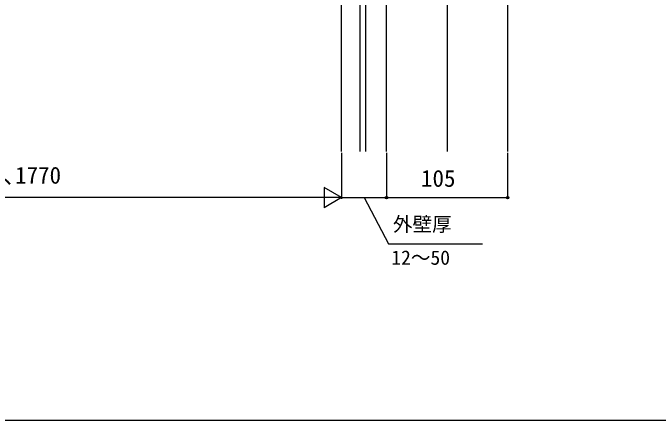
# Model space of a CAD drawing. Units: millimetres, scale not verified. Extents: x -875 to 875, y -1305 to 1298.
# Drawn here: x -68 to 492, y -1305 to -952 of the extents above; entities that cross this region are included whole.
import ezdxf
from ezdxf.enums import TextEntityAlignment as Align

# ---------------------------------------------------------------- set-up
doc = ezdxf.new("R2010")
doc.units = ezdxf.units.MM
doc.header["$LTSCALE"] = 8
for name, color, linetype in [('0-3_YKK_12', 2, 'Continuous'), ('0-5_YKK_D', 6, 'Continuous'), ('0-6_YKK_ZWAK', 7, 'Continuous'), ('0-7_YSS_K', 3, 'Continuous')]:
    doc.layers.add(name, color=color, linetype=linetype)
doc.styles.add('ＭＳ ゴシック', font='')
doc.styles.get('ＭＳ ゴシック').set_extended_font_data('MS Gothic')

msp = doc.modelspace()

# ---------------------------------------------------------------- linework, layer by layer
at = {"layer": '0-3_YKK_12'}
msp.add_line((309, -326.7), (309, -1072), dxfattribs=at)
at = {"layer": '0-5_YKK_D'}
for p, q in [((217.5, -1073), (217.5, -1113)), ((217.5, -1073), (217.5, -1113)), ((256.5, -1073), (256.5, -1113)), ((256.5, -1073), (256.5, -1113)), ((361.5, -1073), (361.5, -1113)), ((217.5, -1112), (202.345, -1103.25)), ((202.345, -1103.25), (202.345, -1120.75)), ((200, -1112), (-365, -1112)), ((217.5, -1112), (187.189, -1112)), ((217.5, -1112), (202.345, -1120.75)), ((217.5, -1112), (256.5, -1112)), ((256.5, -1112), (361.5, -1112))]:
    msp.add_line(p, q, dxfattribs=at)
msp.add_lwpolyline([(237, -1112), (258.273, -1152), (339.847, -1152)], dxfattribs=at)
for centre in [(256.5, -1112), (256.5, -1112), (361.5, -1112)]:
    msp.add_circle(centre, 1.075, dxfattribs=at)
at = {"layer": '0-6_YKK_ZWAK'}
msp.add_lwpolyline([(-875, -1305), (875, -1305), (875, 1245)], dxfattribs=at)
at = {"layer": '0-7_YSS_K'}
for p, q in [((256.5, -1072), (256.5, -678)), ((217.5, -1072), (217.5, -691.8)), ((233.5, -1072), (233.5, -691.8)), ((238.5, -1072), (238.5, -691.8)), ((361.5, -858), (361.5, -1072))]:
    msp.add_line(p, q, dxfattribs=at)

# ---------------------------------------------------------------- texts
at = {"layer": '0-5_YKK_D', "style": 'ＭＳ ゴシック'}
for s, height, p in [('D＝870､1170､1470､1770', 14.66, (-235.284, -1104.273)), ('105', 14.66, (286.386, -1107)), ('外壁厚', 12.46, (262.017, -1144.972)), ('12～50', 12.46, (260.665, -1174))]:
    msp.add_text(s, height=height, dxfattribs=at).set_placement(p, align=Align.BOTTOM_LEFT)

doc.saveas('drawing.dxf')
